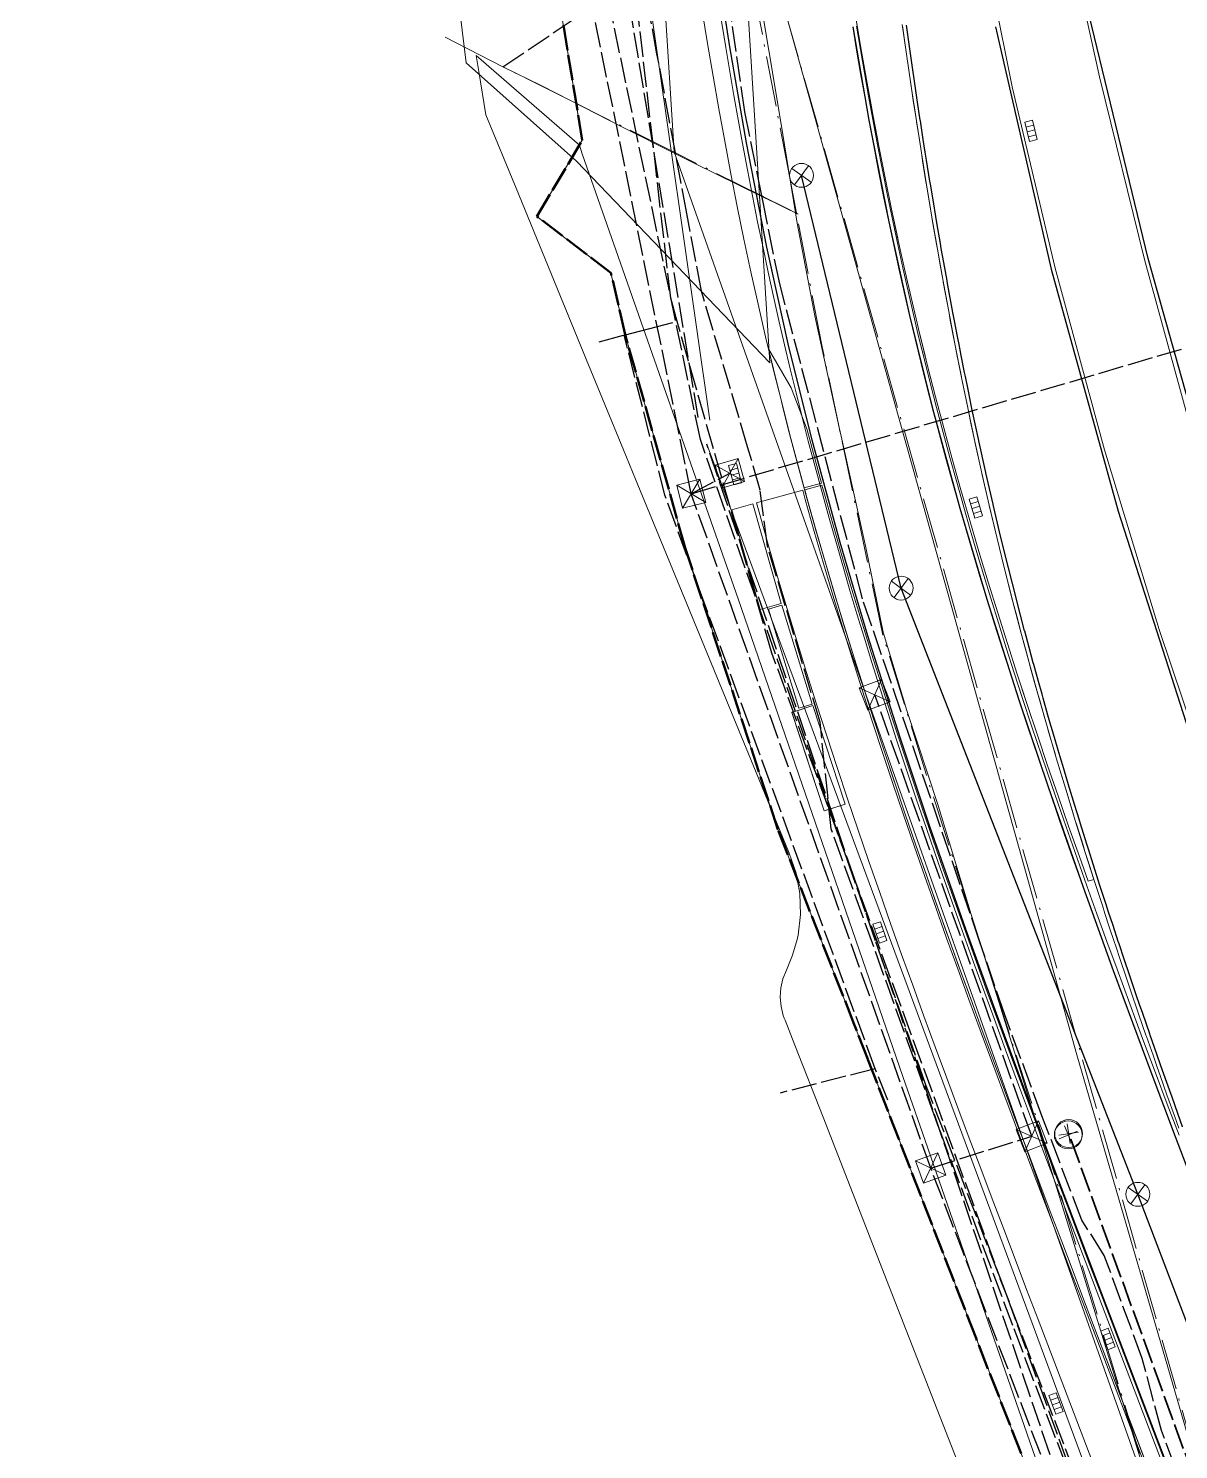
# Model space of a CAD drawing. Header units: metres. Extents: x 105014 to 106600, y 111320 to 118425.
# Drawn here: x 105870.3 to 105928, y 117093.5 to 117164.8 of the extents above; entities that cross this region are included whole.
import ezdxf

# ---------------------------------------------------------------- set-up
doc = ezdxf.new("R2010")
doc.units = ezdxf.units.M
doc.linetypes.add('DASHDOT', pattern=[3.556, 2.54, -0.508, 0, -0.508])
doc.linetypes.add('DASHED', pattern=[1.524, 1.27, -0.254])
for name, color, linetype, lineweight in [('00-BASE-LIMITE', 7, 'DASHED', 50), ('00-BASE-UE', 42, 'DASHED', 25), ('10-PAV-CALZADA-BRT', 12, 'CONTINUOUS', 30), ('10-PAV-CALZADA-MIXTA', 8, 'CONTINUOUS', 30), ('10-PAV-CICLORUTA', 76, 'CONTINUOUS', 18), ('10-PAV-SARDINEL', 252, 'CONTINUOUS', 13), ('20-EP-ZONA-DURA', 253, 'CONTINUOUS', 13), ('20-EP-ZONA-VERDE', 84, 'CONTINUOUS', 13), ('30-RED-ENEL-NODOS', 11, 'CONTINUOUS', 13), ('30-RED-ENEL-PROY', 1, 'DASHED', 25), ('30-RED-ETB-EXIST', 145, 'CONTINUOUS', 13), ('30-RED-ETB-PROY', 5, 'DASHED', 25), ('30-RED-MOVISTAR-PROY', 4, 'DASHED', 25), ('30-RED-VANTI-EXIST', 52, 'CONTINUOUS', 13), ('30-RED-VANTI-PROY', 2, 'DASHED', 25), ('30-RED-VANTI-RETIRO', 8, 'DASHDOT', 13), ('35-RH-ACUE-MENOR-EXIST', 151, 'CONTINUOUS', 13), ('35-RH-ACUE-MENOR-PROY', 5, 'DASHED', 25), ('35-RH-PLUV-COLECTOR', 96, 'CONTINUOUS', 30), ('35-RH-PLUV-NODOS', 94, 'CONTINUOUS', 13), ('36-RH-SAN-COLECTOR-PROY', 6, 'DASHED', 35), ('36-RH-SAN-POZOS', 216, 'CONTINUOUS', 13), ('60-PREDIAL-LOTE', 42, 'CONTINUOUS', 13)]:
    doc.layers.add(name, color=color, linetype=linetype, lineweight=lineweight)

# ---------------------------------------------------------------- blocks, each defined once
blk = doc.blocks.new('CAJA_ENEL')
for p, q in [((-0.6, -0.6), (0.6, 0.6)), ((-0.6, 0.6), (0.6, -0.6))]:
    blk.add_line(p, q)
blk.add_lwpolyline([(-0.6, -0.6), (0.6, -0.6), (0.6, 0.6), (-0.6, 0.6)], close=True)
blk = doc.blocks.new('POZO_SAN')
for p, q in [((-0.5, 0), (0.5, 0)), ((0, -0.5), (0, 0.5))]:
    blk.add_line(p, q)
blk.add_circle((0, 0), 0.7)
blk = doc.blocks.new('SUMIDERO')
for p, q in [((-0.25, -0.2), (-0.25, 0.2)), ((0, -0.2), (0, 0.2)), ((0.25, -0.2), (0.25, 0.2))]:
    blk.add_line(p, q)
blk.add_lwpolyline([(-0.5, -0.2), (0.5, -0.2), (0.5, 0.2), (-0.5, 0.2)], close=True)
blk = doc.blocks.new('POZO_PLUV')
for p, q in [((-0.42, -0.42), (0.42, 0.42)), ((-0.42, 0.42), (0.42, -0.42))]:
    blk.add_line(p, q)
blk.add_circle((0, 0), 0.6)

msp = doc.modelspace()

# ---------------------------------------------------------------- linework, layer by layer
at = {"layer": '00-BASE-LIMITE'}
msp.add_lwpolyline([(105951.3593, 117013.0991), (105945.8459, 117027.2909), (105944.0337, 117031.9003), (105938.6683, 117045.5365), (105936.5899, 117050.9077), (105928.7391, 117071.0993), (105925.1151, 117080.5661), (105917.8661, 117099.1381), (105912.4351, 117113.1271), (105911.7539, 117114.8677), (105907.9261, 117124.6501), (105903.2651, 117138.7881), (105900.2631, 117149.4801), (105899.5435, 117152.5815), (105895.8289, 117155.4161), (105898.1069, 117159.2363), (105896.6943, 117167.8133)], dxfattribs=at)
at = {"layer": '00-BASE-UE'}
msp.add_lwpolyline([(105925.1151, 117080.5661), (105917.8661, 117099.1381), (105912.4351, 117113.1271), (105911.7539, 117114.8677), (105907.9261, 117124.6501), (105903.2651, 117138.7881), (105900.2631, 117149.4801), (105899.5435, 117152.5815), (105895.8289, 117155.4161), (105898.1069, 117159.2363), (105896.6943, 117167.8133)], dxfattribs=at)
at = {"layer": '10-PAV-CALZADA-BRT'}
for points in [[(105928.2363, 117109.7384), (105928.017, 117110.3496), (105927.6888, 117111.2677), (105927.6553, 117111.3619), (105927.2963, 117112.3753), (105927.1464, 117112.8), (105926.9396, 117113.3894), (105926.6091, 117114.3352), (105926.5851, 117114.4043), (105926.2336, 117115.4202), (105926.0776, 117115.8732), (105925.9275, 117116.3121), (105925.6235, 117117.2045), (105925.5523, 117117.4143), (105925.3224, 117118.098), (105925.0339, 117118.9589), (105925.0228, 117118.9922), (105924.7266, 117119.8873), (105924.5227, 117120.5068), (105924.3964, 117120.8939), (105924.0693, 117121.9018), (105924.0189, 117122.058), (105923.7463, 117122.9108), (105923.5233, 117123.6128), (105923.4263, 117123.9208), (105923.1099, 117124.932), (105923.0355, 117125.1714), (105922.8253, 117125.8546), (105922.5567, 117126.7335), (105922.5433, 117126.778), (105922.2656, 117127.7027), (105922.0877, 117128.2994), (105921.9908, 117128.6283), (105921.7195, 117129.5548), (105921.6281, 117129.8692), (105921.4765, 117130.3976), (105921.236, 117131.2411), (105921.1788, 117131.443), (105920.9993, 117132.0857), (105920.7648, 117132.9308), (105920.74, 117133.0208), (105920.5347, 117133.7772), (105920.3122, 117134.6024), (105920.3065, 117134.6241), (105919.896, 117136.1881), (105919.8921, 117136.2035), (105919.492, 117137.7779), (105919.49, 117137.786), (105919.1005, 117139.3715), (105918.7238, 117140.9602), (105918.7219, 117140.9685), (105918.3598, 117142.5519), (105918.3562, 117142.5675), (105918.0081, 117144.1463), (105918.0032, 117144.1685), (105917.8248, 117145.004), (105917.6624, 117145.7712), (105917.6435, 117145.8622), (105917.4666, 117146.7213), (105917.3332, 117147.3752), (105917.2919, 117147.5809), (105917.1211, 117148.4411), (105917.0151, 117148.9808), (105916.953, 117149.302), (105916.7716, 117150.2503), (105916.7078, 117150.5873), (105916.4193, 117152.149), (105916.4109, 117152.1949), (105916.2491, 117153.0993), (105916.1245, 117153.8034), (105916.0816, 117154.0502), (105915.9018, 117155.0944), (105915.8475, 117155.4126), (105915.7258, 117156.1392), (105915.5794, 117157.0224), (105915.5529, 117157.1845), (105915.3842, 117158.2306), (105915.32, 117158.6328), (105915.2188, 117159.2772), (105915.074, 117160.2089), (105915.0687, 117160.2433), (105914.9327, 117161.1411), (105914.8255, 117161.8543), (105914.7932, 117162.0736), (105914.6566, 117163.0065), (105914.59, 117163.4653), (105914.5222, 117163.9398), (105914.3715, 117165.0041)], [(105918.8371, 117164.9242), (105921.6455, 117152.7593), (105925.0054, 117140.6321), (105928.8438, 117128.6478), (105933.1545, 117116.8251), (105933.2205, 117116.6339), (105933.7489, 117115.1243), (105934.2831, 117113.6157), (105934.8229, 117112.1083), (105935.3677, 117110.6015), (105935.9173, 117109.0955), (105936.4711, 117107.5901), (105937.0291, 117106.0851), (105937.5903, 117104.5807), (105938.1549, 117103.0761), (105938.7221, 117101.5717), (105939.2917, 117100.0673), (105939.8625, 117098.5637), (105940.4357, 117097.0581), (105941.0101, 117095.5519), (105941.5851, 117094.0451), (105962.8941, 117038.2111), (106000.7135, 116939.1161)], [(106016.6295, 116911.4357), (105967.5655, 117039.9941), (105937.9201, 117117.6711), (105933.6817, 117129.4054), (105929.8774, 117141.2874), (105926.5123, 117153.3013), (105923.5524, 117165.5173)]]:
    msp.add_lwpolyline(points, dxfattribs=at)
at = {"layer": '10-PAV-CALZADA-MIXTA'}
for points in [[(105999.2445, 116906.5003), (105993.4528, 116920.3129), (105987.9613, 116934.2475), (105924.3999, 117100.7919), (105922.0243, 117107.0329), (105920.8391, 117110.1723), (105918.8891, 117115.4221), (105917.3561, 117119.6535), (105915.5675, 117124.7609), (105914.0561, 117129.2703), (105912.4377, 117134.3697), (105911.0477, 117139.0525), (105909.6411, 117144.1941), (105908.4455, 117149.0195), (105907.3711, 117153.8733), (105906.3451, 117159.1041), (105905.5081, 117163.9167), (105904.6907, 117169.2037)], [(105911.6759, 117164.9269), (105912.4919, 117160.2355), (105913.4897, 117155.1475), (105914.5303, 117150.4465), (105915.6883, 117145.7731), (105917.0565, 117140.7719), (105918.4115, 117136.2069), (105919.9961, 117131.2143), (105921.4791, 117126.7897), (105923.2419, 117121.7561), (105924.7557, 117117.5773), (105926.6901, 117112.3695), (105927.8675, 117109.2511), (105930.2391, 117103.0205), (105993.8005, 116936.4761), (105999.2425, 116922.6672), (106004.9819, 116908.9793)]]:
    msp.add_lwpolyline(points, dxfattribs=at)
at = {"layer": '10-PAV-CICLORUTA'}
msp.add_lwpolyline([(105933.8139, 117066.4495), (105920.9823, 117100.0711), (105920.4071, 117101.5785), (105919.8315, 117103.0881), (105919.2557, 117104.6007), (105918.6783, 117106.1215), (105918.1031, 117107.6415), (105917.5291, 117109.1651), (105916.9565, 117110.6921), (105916.3861, 117112.2227), (105915.8181, 117113.7573), (105915.2531, 117115.2959), (105914.6913, 117116.8385), (105914.1335, 117118.3857), (105913.5799, 117119.9371), (105913.0309, 117121.4931), (105912.4873, 117123.0539), (105911.9493, 117124.6197), (105911.4173, 117126.1903), (105910.8919, 117127.7661), (105910.3737, 117129.3471), (105909.8629, 117130.9335), (105909.3603, 117132.5253), (105908.8661, 117134.1227), (105908.3809, 117135.7257), (105907.9053, 117137.3345), (105907.4399, 117138.9489), (105906.9849, 117140.5693), (105906.8561, 117141.0409), (105909.1713, 117141.6731), (105909.2979, 117141.2097), (105909.2979, 117141.2097), (105909.7483, 117139.6059), (105910.2093, 117138.0071), (105910.6803, 117136.4135), (105911.1611, 117134.8249), (105911.6509, 117133.2413), (105912.1495, 117131.6625), (105912.6563, 117130.0887), (105913.1707, 117128.5193), (105913.6923, 117126.9547), (105914.2207, 117125.3945), (105914.7553, 117123.8387), (105915.2959, 117122.2871), (105915.8417, 117120.7395), (105916.3925, 117119.1959), (105916.9479, 117117.6561), (105917.5071, 117116.1201), (105918.0699, 117114.5875), (105918.6359, 117113.0583), (105919.2047, 117111.5323), (105919.7757, 117110.0093), (105920.3483, 117108.4893), (105920.9225, 117106.9721), (105921.4987, 117105.4545), (105922.0739, 117103.9431), (105922.6493, 117102.4341), (105923.2245, 117100.9269), (105936.0561, 117067.3053)], dxfattribs=at)
at = {"layer": '10-PAV-SARDINEL'}
for points in [[(105987.7745, 116934.1761), (105924.213, 117100.7207), (105923.0238, 117103.8407), (105921.8374, 117106.962), (105921.2432, 117108.5315), (105920.6519, 117110.102), (105919.9975, 117111.8508), (105919.3474, 117113.6012), (105918.7014, 117115.3532), (105918.186, 117116.7626), (105917.6748, 117118.1737), (105917.1678, 117119.5863), (105916.5642, 117121.287), (105915.9677, 117122.9902), (105915.3784, 117124.696), (105914.8671, 117126.1977), (105914.363, 117127.7017), (105913.8661, 117129.2081), (105913.4526, 117130.4811), (105913.0449, 117131.7559), (105912.6429, 117133.0325), (105912.2466, 117134.311), (105911.8902, 117135.48), (105911.5395, 117136.6508), (105911.1946, 117137.8233), (105910.8555, 117138.9975), (105910.4923, 117140.281), (105910.1366, 117141.5665), (105909.7884, 117142.854), (105909.4476, 117144.1436), (105909.1371, 117145.3483), (105908.8341, 117146.555), (105908.5387, 117147.7635), (105908.2508, 117148.9738), (105907.9705, 117150.186), (105907.6979, 117151.3998), (105907.4328, 117152.6154), (105907.1753, 117153.8325), (105906.9072, 117155.1391), (105906.6466, 117156.4472), (105906.3937, 117157.7569), (105906.1484, 117159.0679), (105905.9301, 117160.2705), (105905.7177, 117161.4741), (105905.5113, 117162.6787), (105905.3108, 117163.8844), (105905.0974, 117165.2057)], [(105905.2949, 117165.2371), (105905.5081, 117163.9167), (105905.7085, 117162.712), (105905.9148, 117161.5083), (105906.127, 117160.3057), (105906.3451, 117159.1041), (105906.5902, 117157.7942), (105906.8429, 117156.4857), (105907.1032, 117155.1787), (105907.3711, 117153.8733), (105907.6283, 117152.6574), (105907.8931, 117151.443), (105908.1655, 117150.2304), (105908.4455, 117149.0195), (105908.7331, 117147.8104), (105909.0282, 117146.6031), (105909.3309, 117145.3976), (105909.6411, 117144.1941), (105909.9815, 117142.9057), (105910.3294, 117141.6192), (105910.6848, 117140.3348), (105911.0477, 117139.0525), (105911.3866, 117137.8792), (105911.7312, 117136.7077), (105912.0816, 117135.5378), (105912.4377, 117134.3697), (105912.8337, 117133.0921), (105913.2355, 117131.8164), (105913.6429, 117130.5424), (105914.0561, 117129.2703), (105914.5527, 117127.7648), (105915.0565, 117126.2616), (105915.5675, 117124.7609), (105916.1566, 117123.0559), (105916.7528, 117121.3535), (105917.3561, 117119.6535), (105917.8629, 117118.2415), (105918.3739, 117116.831), (105918.8891, 117115.4221), (105919.5349, 117113.6706), (105920.1849, 117111.9207), (105920.8391, 117110.1723), (105921.4303, 117108.6021), (105922.0243, 117107.0329), (105923.2107, 117103.9119), (105924.3999, 117100.7919), (105987.9613, 116934.2475)], [(105929.0519, 117106.1353), (105927.8675, 117109.2511), (105927.2774, 117110.8098), (105926.6901, 117112.3695), (105926.0412, 117114.1039), (105925.3964, 117115.8398), (105924.7557, 117117.5773), (105924.2469, 117118.9687), (105923.7423, 117120.3617), (105923.2419, 117121.7561), (105922.6473, 117123.4315), (105922.0597, 117125.1094), (105921.4791, 117126.7897), (105920.9777, 117128.2622), (105920.4834, 117129.7371), (105919.9961, 117131.2143), (105919.5916, 117132.4598), (105919.1926, 117133.7071), (105918.7993, 117134.9561), (105918.4115, 117136.2069), (105918.0643, 117137.3456), (105917.7228, 117138.4861), (105917.3868, 117139.6282), (105917.0565, 117140.7719), (105916.7035, 117142.0192), (105916.3579, 117143.2685), (105916.0194, 117144.5198), (105915.6883, 117145.7731), (105915.3878, 117146.9387), (105915.0947, 117148.1062), (105914.8088, 117149.2755), (105914.5303, 117150.4465), (105914.2591, 117151.6193), (105913.9953, 117152.7937), (105913.7388, 117153.9698), (105913.4897, 117155.1475), (105913.2292, 117156.4173), (105912.976, 117157.6886), (105912.7302, 117158.9613), (105912.4919, 117160.2355), (105912.2792, 117161.4068), (105912.0724, 117162.5792), (105911.8712, 117163.7526), (105911.6759, 117164.9269)], [(105911.8733, 117164.9593), (105912.0685, 117163.7859), (105912.2694, 117162.6135), (105912.4761, 117161.4421), (105912.6885, 117160.2723), (105912.9267, 117158.9987), (105913.1723, 117157.7271), (105913.4252, 117156.457), (105913.6855, 117155.1883), (105913.9344, 117154.0118), (105914.1906, 117152.837), (105914.4541, 117151.6637), (105914.7251, 117150.4922), (105915.0033, 117149.3223), (105915.2889, 117148.1539), (105915.5817, 117146.988), (105915.8819, 117145.8236), (105916.2127, 117144.5715), (105916.5508, 117143.3213), (105916.8962, 117142.0731), (105917.2488, 117140.8269), (105917.5789, 117139.6842), (105917.9145, 117138.543), (105918.2556, 117137.4039), (105918.6027, 117136.2657), (105918.9902, 117135.0158), (105919.3833, 117133.7676), (105919.782, 117132.5212), (105920.1862, 117131.2766), (105920.6732, 117129.8), (105921.1673, 117128.3263), (105921.6683, 117126.8546), (105922.2486, 117125.1751), (105922.836, 117123.498), (105923.4303, 117121.8234), (105923.9305, 117120.4295), (105924.4349, 117119.0371), (105924.9434, 117117.6463), (105925.5839, 117115.9093), (105926.2286, 117114.1738), (105926.8774, 117112.4398), (105927.4645, 117110.8805), (105928.0545, 117109.3221)], [(105928.0481, 117109.6708), (105927.8288, 117110.2822), (105927.5005, 117111.2006), (105927.4669, 117111.295), (105927.1078, 117112.3086), (105926.9578, 117112.7336), (105926.7509, 117113.3233), (105926.4203, 117114.2694), (105926.3962, 117114.3388), (105926.0446, 117115.355), (105925.8885, 117115.8083), (105925.7383, 117116.2475), (105925.4342, 117117.1401), (105925.3628, 117117.3503), (105925.1328, 117118.0344), (105924.8443, 117118.8956), (105924.833, 117118.9292), (105924.5367, 117119.8247), (105924.3327, 117120.4446), (105924.2063, 117120.8321), (105923.8791, 117121.8403), (105923.8285, 117121.9969), (105923.5558, 117122.8501), (105923.3326, 117123.5525), (105923.2355, 117123.8609), (105922.919, 117124.8725), (105922.8444, 117125.1123), (105922.6341, 117125.796), (105922.3653, 117126.6754), (105922.3518, 117126.7204), (105922.074, 117127.6454), (105921.896, 117128.2426), (105921.799, 117128.572), (105921.5276, 117129.4988), (105921.436, 117129.8137), (105921.2843, 117130.3426), (105921.0437, 117131.1865), (105920.9863, 117131.3889), (105920.8067, 117132.0321), (105920.5721, 117132.8775), (105920.5471, 117132.9681), (105920.3417, 117133.725), (105920.119, 117134.551), (105920.1132, 117134.5731), (105919.9063, 117135.3549), (105919.7023, 117136.1384), (105919.6983, 117136.1543), (105919.298, 117137.7293), (105919.2958, 117137.7382), (105918.9061, 117139.3246), (105918.529, 117140.9149), (105918.5269, 117140.9239), (105918.1649, 117142.5071), (105918.1611, 117142.5235), (105917.8128, 117144.1032), (105917.8078, 117144.1261), (105917.6292, 117144.9624), (105917.4667, 117145.7302), (105917.4477, 117145.8217), (105917.2707, 117146.6812), (105917.1372, 117147.3355), (105917.0958, 117147.5417), (105916.9249, 117148.4024), (105916.8188, 117148.9426), (105916.7566, 117149.2642), (105916.5752, 117150.2129), (105916.5112, 117150.5506), (105916.2226, 117152.1129), (105916.2141, 117152.1593), (105916.0522, 117153.0643), (105915.9275, 117153.7688), (105915.8846, 117154.0161), (105915.7047, 117155.0607), (105915.6503, 117155.3793), (105915.5285, 117156.1064), (105915.3821, 117156.9899), (105915.3555, 117157.1525), (105915.1868, 117158.199), (105915.1225, 117158.6016), (105915.0212, 117159.2464), (105914.8764, 117160.1783), (105914.871, 117160.2131), (105914.735, 117161.1113), (105914.6277, 117161.8249), (105914.5953, 117162.0446), (105914.4587, 117162.9777), (105914.3921, 117163.4368), (105914.3242, 117163.9117), (105914.1735, 117164.9762)], [(105914.3715, 117165.0041), (105914.5222, 117163.9398), (105914.59, 117163.4653), (105914.6566, 117163.0065), (105914.7932, 117162.0736), (105914.8255, 117161.8543), (105914.9327, 117161.1411), (105915.0687, 117160.2433), (105915.074, 117160.2089), (105915.2188, 117159.2772), (105915.32, 117158.6328), (105915.3842, 117158.2306), (105915.5529, 117157.1845), (105915.5794, 117157.0224), (105915.7258, 117156.1392), (105915.8475, 117155.4126), (105915.9018, 117155.0944), (105916.0816, 117154.0502), (105916.1245, 117153.8034), (105916.2491, 117153.0993), (105916.4109, 117152.1949), (105916.4193, 117152.149), (105916.7078, 117150.5873), (105916.7716, 117150.2503), (105916.953, 117149.302), (105917.0151, 117148.9808), (105917.1211, 117148.4411), (105917.2919, 117147.5809), (105917.3332, 117147.3752), (105917.4666, 117146.7213), (105917.6435, 117145.8622), (105917.6624, 117145.7712), (105917.8248, 117145.004), (105918.0032, 117144.1685), (105918.0081, 117144.1463), (105918.3562, 117142.5675), (105918.3598, 117142.5519), (105918.7219, 117140.9685), (105918.7238, 117140.9602), (105919.1005, 117139.3715), (105919.49, 117137.786), (105919.492, 117137.7779), (105919.8921, 117136.2035), (105919.896, 117136.1881), (105920.0997, 117135.4057), (105920.3065, 117134.6241), (105920.3122, 117134.6024), (105920.5347, 117133.7772), (105920.74, 117133.0208), (105920.7648, 117132.9308), (105920.9993, 117132.0857), (105921.1788, 117131.443), (105921.236, 117131.2411), (105921.4765, 117130.3976), (105921.6281, 117129.8692), (105921.7195, 117129.5548), (105921.9908, 117128.6283), (105922.0877, 117128.2994), (105922.2656, 117127.7027), (105922.5433, 117126.778), (105922.5567, 117126.7335), (105922.8253, 117125.8546), (105923.0355, 117125.1714), (105923.1099, 117124.932), (105923.4263, 117123.9208), (105923.5233, 117123.6128), (105923.7463, 117122.9108), (105924.0189, 117122.058), (105924.0693, 117121.9018), (105924.3964, 117120.8939), (105924.5227, 117120.5068), (105924.7266, 117119.8873), (105925.0228, 117118.9922), (105925.0339, 117118.9589), (105925.3224, 117118.098), (105925.5523, 117117.4143), (105925.6235, 117117.2045), (105925.9275, 117116.3121), (105926.0776, 117115.8732), (105926.2336, 117115.4202), (105926.5851, 117114.4043), (105926.6091, 117114.3352), (105926.9396, 117113.3894), (105927.1464, 117112.8), (105927.2963, 117112.3753), (105927.6553, 117111.3619), (105927.6888, 117111.2677), (105928.017, 117110.3496), (105928.2363, 117109.7384)]]:
    msp.add_lwpolyline(points, dxfattribs=at)
at = {"layer": '20-EP-ZONA-DURA'}
for points in [[(105951.3593, 117013.0991), (105945.8459, 117027.2909), (105944.0337, 117031.9003), (105938.6683, 117045.5365), (105936.5899, 117050.9077), (105928.7391, 117071.0993), (105925.1151, 117080.5661), (105917.8661, 117099.1381), (105912.4351, 117113.1271), (105911.7539, 117114.8677), (105907.9261, 117124.6501), (105903.2651, 117138.7881), (105900.2631, 117149.4801), (105899.5435, 117152.5815), (105895.8289, 117155.4161), (105898.1069, 117159.2363), (105896.6943, 117167.8133)], [(105904.1295, 117165.7259), (105904.3947, 117164.0903), (105904.6703, 117162.4541), (105904.9567, 117160.8179), (105905.2545, 117159.1815), (105905.5641, 117157.5453), (105905.8857, 117155.9093), (105906.2203, 117154.2739), (105906.5681, 117152.6391), (105906.9295, 117151.0051), (105907.3051, 117149.3725), (105907.6945, 117147.7433), (105908.0973, 117146.1189), (105908.1909, 117145.7541), (105908.5125, 117144.4999), (105908.9401, 117142.8863), (105909.3791, 117141.2779), (105909.8293, 117139.6745), (105910.2901, 117138.0765), (105910.7611, 117136.4835), (105911.2417, 117134.8955), (105911.7313, 117133.3125), (105912.2297, 117131.7343), (105912.7363, 117130.1609), (105912.7513, 117130.1195), (105913.2505, 117128.5921), (105913.2657, 117128.5509), (105913.7732, 117127.0283), (105913.7871, 117126.9867), (105914.3012, 117125.4684), (105914.3153, 117125.4269), (105914.8357, 117123.913), (105914.8499, 117123.8715), (105915.3758, 117122.3618), (105915.3903, 117122.3201), (105915.9214, 117120.8145), (105915.9361, 117120.7729), (105916.4719, 117119.2712), (105916.4867, 117119.2297), (105917.0269, 117117.7318), (105917.0419, 117117.6903), (105917.3535, 117116.8343), (105917.3828, 117116.7541), (105917.6011, 117116.1545), (105918.1639, 117114.6221), (105918.7297, 117113.0931), (105919.2983, 117111.5673), (105919.8691, 117110.0445), (105920.4419, 117108.5247), (105921.0159, 117107.0075), (105921.5921, 117105.4901), (105922.1675, 117103.9789), (105922.7427, 117102.4699), (105923.3179, 117100.9625), (105927.9914, 117088.7169)], [(105911.8589, 117165.2799), (105912.1265, 117163.6907), (105912.4043, 117162.1033), (105912.621, 117160.9125), (105912.6929, 117160.5177), (105912.9047, 117159.3983), (105912.9925, 117158.9343), (105913.3033, 117157.3533), (105913.6263, 117155.7745), (105913.9365, 117154.3159), (105913.9615, 117154.1985), (105913.9937, 117154.0529), (105914.3097, 117152.6253), (105914.6707, 117151.0551), (105915.0453, 117149.4881), (105915.2418, 117148.6955), (105915.4331, 117147.9241), (105915.4855, 117147.7199), (105915.8335, 117146.3633), (105916.2461, 117144.8057), (105916.6705, 117143.2513), (105917.1061, 117141.6997), (105917.5527, 117140.1513), (105918.0095, 117138.6059), (105918.4763, 117137.0633), (105918.9527, 117135.5235), (105919.4379, 117133.9867), (105919.9319, 117132.4523), (105920.1295, 117131.8495), (105920.4341, 117130.9207), (105920.9439, 117129.3915), (105921.4609, 117127.8647), (105921.9849, 117126.3401), (105922.5151, 117124.8177), (105923.0515, 117123.2975), (105923.0515, 117123.2975), (105923.4935, 117122.0589), (105923.7793, 117122.1501), (105923.8285, 117121.9969), (105923.8791, 117121.8403), (105924.2063, 117120.8321), (105924.3327, 117120.4446), (105924.5367, 117119.8247), (105924.833, 117118.9292), (105924.8443, 117118.8956), (105925.1328, 117118.0344), (105925.3628, 117117.3503), (105925.4342, 117117.1401), (105925.7383, 117116.2475), (105925.8885, 117115.8083), (105926.0446, 117115.355), (105926.3962, 117114.3388), (105926.4203, 117114.2694), (105926.7509, 117113.3233), (105926.9578, 117112.7336), (105927.1078, 117112.3086), (105927.4669, 117111.295), (105927.5005, 117111.2006), (105927.8288, 117110.2822), (105928.0481, 117109.6708)], [(105928.0545, 117109.3221), (105927.4645, 117110.8805), (105926.8774, 117112.4398), (105926.2286, 117114.1738), (105925.5839, 117115.9093), (105924.9434, 117117.6463), (105924.4349, 117119.0371), (105923.9305, 117120.4295), (105923.4303, 117121.8234), (105922.836, 117123.498), (105922.2486, 117125.1751), (105921.6683, 117126.8546), (105921.1673, 117128.3263), (105920.6732, 117129.8), (105920.1862, 117131.2766), (105919.782, 117132.5212), (105919.3833, 117133.7676), (105918.9902, 117135.0158), (105918.6027, 117136.2657), (105918.2556, 117137.4039), (105917.9145, 117138.543), (105917.5789, 117139.6842), (105917.2488, 117140.8269), (105916.8962, 117142.0731), (105916.5508, 117143.3213), (105916.2127, 117144.5715), (105915.8819, 117145.8236), (105915.5817, 117146.988), (105915.2889, 117148.1539), (105915.0033, 117149.3223), (105914.7251, 117150.4922), (105914.4541, 117151.6637), (105914.1906, 117152.837), (105913.9344, 117154.0118), (105913.6855, 117155.1883), (105913.4252, 117156.457), (105913.1723, 117157.7271), (105912.9267, 117158.9987), (105912.6885, 117160.2723), (105912.4761, 117161.4421), (105912.2694, 117162.6135), (105912.0685, 117163.7859), (105911.8733, 117164.9593)], [(105936.0561, 117067.3053), (105923.2245, 117100.9269), (105922.6493, 117102.4341), (105922.0739, 117103.9431), (105921.4987, 117105.4545), (105920.9225, 117106.9721), (105920.3483, 117108.4893), (105919.7757, 117110.0093), (105919.2047, 117111.5323), (105918.6359, 117113.0583), (105918.0699, 117114.5875), (105917.5071, 117116.1201), (105916.9479, 117117.6561), (105916.3925, 117119.1959), (105915.8417, 117120.7395), (105915.2959, 117122.2871), (105914.7553, 117123.8387), (105914.2207, 117125.3945), (105913.6923, 117126.9547), (105913.1707, 117128.5193), (105912.6563, 117130.0887), (105912.1495, 117131.6625), (105911.6509, 117133.2413), (105911.1611, 117134.8249), (105910.6803, 117136.4135), (105910.2093, 117138.0071), (105909.7483, 117139.6059), (105909.2979, 117141.2097), (105909.1713, 117141.6731), (105906.8561, 117141.0409), (105906.8561, 117141.0409), (105906.9849, 117140.5693), (105907.4399, 117138.9489), (105907.9053, 117137.3345), (105908.3809, 117135.7257), (105908.8661, 117134.1227), (105909.3603, 117132.5253), (105909.8629, 117130.9335), (105910.3737, 117129.3471), (105910.8919, 117127.7661), (105911.4173, 117126.1903), (105911.9493, 117124.6197), (105912.4873, 117123.0539), (105913.0309, 117121.4931), (105913.5799, 117119.9371), (105914.1335, 117118.3857), (105914.6913, 117116.8385), (105915.2531, 117115.2959), (105915.8181, 117113.7573), (105916.3861, 117112.2227), (105916.9565, 117110.6921), (105917.5291, 117109.1651), (105918.1031, 117107.6415), (105918.6783, 117106.1215), (105919.2557, 117104.6007), (105919.8315, 117103.0881), (105920.4071, 117101.5785), (105920.9823, 117100.0711), (105933.8139, 117066.4495)]]:
    msp.add_lwpolyline(points, dxfattribs=at)
for points in [[(105907.0383, 117135.6865), (105908.0945, 117135.9891), (105906.6625, 117140.9881), (105905.6057, 117140.6853), (105907.0383, 117135.6865)], [(105908.9815, 117130.7397), (105909.6493, 117130.9457), (105908.1159, 117135.9145), (105907.4483, 117135.7085), (105908.9815, 117130.7397)], [(105911.2949, 117125.9285), (105909.6735, 117130.8691), (105908.8892, 117130.6116), (105908.6251, 117130.5319), (105910.2507, 117125.5863), (105910.631, 117125.7105), (105911.2914, 117125.9263), (105911.2949, 117125.9285)]]:
    msp.add_lwpolyline(points, close=True, dxfattribs=at)
at = {"layer": '20-EP-ZONA-VERDE'}
for points in [[(105922.0329, 117171.6205), (105924.0586, 117162.4084), (105926.3187, 117153.2509), (105928.8027, 117144.2236), (105931.5345, 117135.268), (105934.5121, 117126.391), (105937.7333, 117117.5997), (105951.7001, 117081.0033)], [(105947.4025, 117079.3631), (105941.7719, 117094.1165), (105941.1969, 117095.6231), (105940.6227, 117097.1293), (105940.0495, 117098.6347), (105939.4787, 117100.1381), (105938.9091, 117101.6425), (105938.3421, 117103.1465), (105937.7777, 117104.6507), (105937.2165, 117106.1549), (105936.6589, 117107.6595), (105936.1051, 117109.1643), (105935.5557, 117110.6697), (105935.0109, 117112.1759), (105934.4715, 117113.6829), (105933.9375, 117115.1907), (105933.4095, 117116.6997), (105933.3423, 117116.8937), (105930.0669, 117125.7402), (105927.0562, 117134.68), (105924.3129, 117143.7055), (105921.8393, 117152.8089), (105919.6809, 117161.9135), (105917.8455, 117171.0885)], [(105914.1629, 117165.0489), (105914.3919, 117163.4369), (105914.6277, 117161.8249), (105914.8711, 117160.2131), (105915.1223, 117158.6013), (105915.3817, 117156.9901), (105915.6499, 117155.3791), (105915.9273, 117153.7687), (105916.2143, 117152.1591), (105916.5111, 117150.5503), (105916.8185, 117148.9425), (105917.1369, 117147.3357), (105917.4665, 117145.7301), (105917.8077, 117144.1261), (105918.1611, 117142.5237), (105918.5271, 117140.9231), (105918.9061, 117139.3247), (105919.2981, 117137.7293), (105919.7025, 117136.1381), (105920.1189, 117134.5509), (105920.5469, 117132.9677), (105920.9861, 117131.3887), (105921.4357, 117129.8137), (105921.8957, 117128.2427), (105922.3653, 117126.6755), (105922.8443, 117125.1121), (105923.3321, 117123.5525), (105923.7793, 117122.1501), (105923.4935, 117122.0589), (105923.0515, 117123.2975), (105922.5151, 117124.8177), (105921.9849, 117126.3401), (105921.4609, 117127.8647), (105920.9439, 117129.3915), (105920.4341, 117130.9207), (105919.9319, 117132.4523), (105919.4379, 117133.9867), (105918.9527, 117135.5235), (105918.4763, 117137.0633), (105918.0095, 117138.6059), (105917.5527, 117140.1513), (105917.1061, 117141.6997), (105916.6705, 117143.2513), (105916.2461, 117144.8057), (105915.8335, 117146.3633), (105915.4331, 117147.9241), (105915.0453, 117149.4881), (105914.6707, 117151.0551), (105914.3097, 117152.6253), (105913.9615, 117154.1985), (105913.6263, 117155.7745), (105913.3033, 117157.3533), (105912.9925, 117158.9343), (105912.6929, 117160.5177), (105912.4043, 117162.1033), (105912.1265, 117163.6907), (105911.8589, 117165.2799)], [(105936.1495, 117067.3409), (105923.3179, 117100.9625), (105922.7427, 117102.4699), (105922.1675, 117103.9789), (105921.5921, 117105.4901), (105921.0159, 117107.0075), (105920.4419, 117108.5247), (105919.8691, 117110.0445), (105919.2983, 117111.5673), (105918.7297, 117113.0931), (105918.1639, 117114.6221), (105917.6011, 117116.1545), (105917.0419, 117117.6903), (105916.4867, 117119.2297), (105915.9361, 117120.7729), (105915.3903, 117122.3201), (105914.8499, 117123.8715), (105914.3153, 117125.4269), (105913.7871, 117126.9867), (105913.2657, 117128.5509), (105912.7513, 117130.1195), (105912.2449, 117131.6929), (105911.7465, 117133.2711), (105911.2567, 117134.8541), (105910.7761, 117136.4421), (105910.3053, 117138.0351), (105909.8445, 117139.6333), (105909.3943, 117141.2365), (105909.2679, 117141.6993), (105910.1361, 117141.9363), (105910.2615, 117141.4767), (105910.2615, 117141.4767), (105910.7101, 117139.8795), (105911.1691, 117138.2875), (105911.6385, 117136.7001), (105912.1173, 117135.1175), (105912.6055, 117133.5397), (105913.1023, 117131.9663), (105913.6073, 117130.3977), (105914.1201, 117128.8333), (105914.6401, 117127.2733), (105915.1671, 117125.7175), (105915.7005, 117124.1657), (105916.2397, 117122.6179), (105916.7843, 117121.0739), (105917.3339, 117119.5337), (105917.8881, 117117.9969), (105918.4463, 117116.4635), (105919.0083, 117114.9335), (105919.5735, 117113.4065), (105920.1415, 117111.8825), (105920.7117, 117110.3611), (105921.2839, 117108.8427), (105921.8575, 117107.3265), (105922.4333, 117105.8103), (105923.0083, 117104.2995), (105923.5837, 117102.7907), (105924.1587, 117101.2835), (105936.9903, 117067.6617)]]:
    msp.add_lwpolyline(points, dxfattribs=at)
for points in [[(105909.3951, 117144.6989), (105909.8243, 117143.0787), (105910.1097, 117142.0329), (105909.2415, 117141.7959), (105908.9551, 117142.8449), (105908.5277, 117144.4587), (105908.1123, 117146.0777), (105907.7097, 117147.7019), (105907.4565, 117148.7611), (105908.5817, 117146.8044), (105909.3951, 117144.6989)], [(105908.0945, 117135.9891), (105907.0383, 117135.6865), (105905.6057, 117140.6853), (105906.6625, 117140.9881), (105908.0945, 117135.9891)], [(105909.6493, 117130.9457), (105908.9815, 117130.7397), (105907.4483, 117135.7085), (105908.1159, 117135.9145), (105909.6493, 117130.9457)], [(105911.2949, 117125.9285), (105910.2509, 117125.5857), (105908.6287, 117130.5261), (105909.6735, 117130.8691), (105911.2949, 117125.9285)]]:
    msp.add_lwpolyline(points, close=True, dxfattribs=at)
at = {"layer": '30-RED-ENEL-PROY'}
for points in [[(105903.5729, 117141.4965), (105898.1911, 117168.0013)], [(105903.5729, 117141.4965), (105941.1213, 117152.5785)], [(105903.5729, 117141.4965), (105905.5079, 117142.5239)], [(105915.5925, 117107.6701), (105903.5729, 117141.4965)], [(105920.6591, 117109.2627), (105912.7795, 117131.4117)], [(105915.5925, 117107.6701), (105920.6591, 117109.2627)], [(105925.4847, 117081.9207), (105915.5925, 117107.6701)]]:
    msp.add_lwpolyline(points, dxfattribs=at)
at = {"layer": '30-RED-ETB-EXIST'}
for points in [[(105904.509, 117145.195), (105901.203, 117168.19), (105900.19, 117168.893)], [(105924.295, 117085.591), (105925.611, 117086.551), (105904.368, 117143.933)]]:
    msp.add_lwpolyline(points, dxfattribs=at)
at = {"layer": '30-RED-ETB-PROY'}
for points in [[(105903.921, 117145.329), (105900.108, 117168.268), (105900.19, 117168.893)], [(105924.295, 117085.591), (105924.037, 117086.064), (105904.355, 117143.98)]]:
    msp.add_lwpolyline(points, dxfattribs=at)
at = {"layer": '30-RED-MOVISTAR-PROY'}
for points in [[(105904.0338, 117144.2207), (105899.0047, 117168.2886)], [(105915.3367, 117111.8734), (105904.0338, 117144.2207)], [(105925.5477, 117085.281), (105915.3367, 117111.8734)]]:
    msp.add_lwpolyline(points, dxfattribs=at)
at = {"layer": '30-RED-VANTI-EXIST'}
for points in [[(105908.5172, 117157.3556), (105908.0803, 117160.0473), (105906.8415, 117167.4467), (105905.5753, 117174.7931)], [(105929.4531, 117088.381), (105928.8553, 117093.0211), (105922.9251, 117113.3409), (105908.4091, 117165.2903)], [(105894.1193, 117162.9179), (105891.2315, 117164.3983)], [(105897.5091, 117161.2282), (105896.0377, 117161.9775), (105894.1193, 117162.9179)], [(105902.791, 117158.5544), (105900.0893, 117159.9143), (105897.5091, 117161.2282)], [(105907.1228, 117156.4127), (105903.7217, 117158.0859), (105902.791, 117158.5544)], [(105908.8023, 117155.5989), (105908.5172, 117157.3556)], [(105907.1868, 117156.3812), (105907.1228, 117156.4127)], [(105907.7863, 117156.0863), (105907.1868, 117156.3812)], [(105908.3861, 117155.7922), (105907.7863, 117156.0863)], [(105908.8042, 117155.5871), (105908.3861, 117155.7922)], [(105908.8042, 117155.5871), (105908.8023, 117155.5989)], [(105910.9949, 117144.8233), (105909.7711, 117150.4207), (105908.8873, 117155.0751), (105908.8042, 117155.5871)], [(105908.8608, 117155.5593), (105908.8042, 117155.5871)], [(105908.9453, 117155.5179), (105908.8608, 117155.5593)], [(105917.6197, 117120.3937), (105915.9619, 117125.8595), (105914.3901, 117130.6169), (105913.2097, 117134.5591), (105912.3421, 117138.7957), (105911.0907, 117144.3851), (105910.9949, 117144.8233)], [(105918.0623, 117118.9972), (105917.6779, 117120.2019), (105917.6197, 117120.3937)], [(105927.134, 117089.8494), (105926.9465, 117090.4289), (105924.5105, 117098.2299), (105921.9921, 117106.4441), (105919.0311, 117115.9603), (105918.0623, 117118.9972)]]:
    msp.add_lwpolyline(points, dxfattribs=at)
at = {"layer": '30-RED-VANTI-PROY'}
for points in [[(105907.1175, 117156.4387), (105906.2593, 117160.6663), (105903.8595, 117177.3063), (105902.0827, 117193.3551), (105900.1225, 117214.2681), (105898.2179, 117233.6949), (105897.0253, 117246.4337), (105896.2049, 117254.0261), (105894.3421, 117273.9695), (105893.4367, 117283.1109), (105893.3395, 117288.6877), (105893.1927, 117290.5817), (105892.4647, 117293.0731), (105891.3453, 117304.9179)], [(105894.1193, 117162.9179), (105897.8653, 117165.4309), (105899.5433, 117166.3421), (105900.3488, 117166.7819)], [(105902.7826, 117158.5996), (105901.8539, 117163.5757), (105901.3237, 117166.4477), (105901.0822, 117166.6777)], [(105902.791, 117158.5544), (105902.7826, 117158.5996)], [(105950.3255, 117020.4767), (105946.9061, 117029.0385), (105938.1901, 117051.8435), (105932.7327, 117065.9057), (105926.8103, 117081.4753), (105925.9689, 117083.9233), (105924.9653, 117084.8233), (105924.4825, 117086.1765), (105924.5659, 117087.0099), (105919.7117, 117099.7741), (105915.8259, 117110.1621), (105910.6033, 117124.6855), (105910.0371, 117130.0421), (105907.3981, 117138.8733), (105907.0347, 117141.6823), (105906.4049, 117143.8447), (105904.0843, 117151.6601), (105903.3491, 117155.5637), (105902.791, 117158.5544)], [(105907.1228, 117156.4127), (105907.1175, 117156.4387)], [(105907.1465, 117156.2956), (105907.1228, 117156.4127)], [(105907.199, 117156.0371), (105907.1465, 117156.2956)], [(105918.0623, 117118.9972), (105912.1659, 117136.2319), (105908.0123, 117152.0307), (105907.199, 117156.0371)], [(105918.16, 117118.7115), (105918.0623, 117118.9972)], [(105929.4531, 117088.381), (105927.1755, 117094.5041), (105926.2073, 117098.1165), (105924.3009, 117103.2885), (105923.1743, 117105.0609), (105921.1735, 117110.2853), (105919.3093, 117115.3521), (105918.16, 117118.7115)]]:
    msp.add_lwpolyline(points, dxfattribs=at)
at = {"layer": '30-RED-VANTI-RETIRO'}
for points in [[(105908.5172, 117157.3556), (105906.9023, 117165.7975), (105905.5753, 117174.7931)], [(105929.4797, 117088.3094), (105928.9009, 117093.0745), (105908.4091, 117165.2903)], [(105897.5091, 117161.2282), (105894.1193, 117162.9179)], [(105902.7826, 117158.5996), (105897.5091, 117161.2282)], [(105907.1175, 117156.4387), (105902.7826, 117158.5996)], [(105908.8586, 117155.5708), (105908.5172, 117157.3556)], [(105907.1956, 117156.3998), (105907.1175, 117156.4387)], [(105907.7661, 117156.1154), (105907.1956, 117156.3998)], [(105907.819, 117156.089), (105907.7661, 117156.1154)], [(105908.3915, 117155.8037), (105907.819, 117156.089)], [(105908.8023, 117155.5989), (105908.3915, 117155.8037)], [(105908.8586, 117155.5708), (105908.8023, 117155.5989)], [(105908.8608, 117155.5593), (105908.8586, 117155.5708)], [(105908.9247, 117155.5379), (105908.8586, 117155.5708)], [(105910.9949, 117144.8233), (105910.1249, 117148.9515), (105908.8608, 117155.5593)], [(105917.6197, 117120.3937), (105915.3615, 117127.4251), (105913.1735, 117134.4857), (105910.9949, 117144.8233)], [(105918.16, 117118.7115), (105917.6197, 117120.3937)], [(105927.134, 117089.8494), (105921.7835, 117107.4291), (105918.16, 117118.7115)]]:
    msp.add_lwpolyline(points, dxfattribs=at)
at = {"layer": '35-RH-ACUE-MENOR-EXIST'}
msp.add_lwpolyline([(105178.5744, 116817.4508), (105539.9476, 116761.043), (105920.9127, 116698.2673), (105927.6139, 116697.316), (106024.833, 116689.4124), (106033.902, 116694.7788), (106040.5526, 116701.5538), (106047.9791, 116715.1949), (106051.8201, 116725.8396), (106046.6693, 116749.4243), (106048.6153, 116749.9885), (106037.1633, 116787.9158), (106015.5063, 116861.68), (106011.1153, 116873.1384), (105951.3398, 117023.2056), (105939.5771, 117054.3457), (105902.7237, 117158.6512), (105897.7174, 117237.0197), (105887, 117327.4)], dxfattribs=at)
at = {"layer": '35-RH-ACUE-MENOR-PROY'}
for points in [[(105948.0298, 117025.4567), (105940.524, 117045.0769), (105938.3703, 117050.7068), (105936.1449, 117056.5239), (105927.7659, 117078.6155), (105925.6173, 117084.2802), (105907.6231, 117133.5017), (105902.8621, 117150.1396), (105902.5415, 117151.3088), (105902.3683, 117152.8245), (105900.7927, 117166.6093)], [(105898.9558, 117149.1258), (105900.2041, 117149.4611), (105901.4262, 117149.7726), (105902.8621, 117150.1396)], [(105913.4417, 117111.0742), (105912.8047, 117112.6459), (105902.2527, 117141.4234), (105900.2041, 117149.4611)], [(105912.8047, 117112.6459), (105908.0339, 117111.43)]]:
    msp.add_lwpolyline(points, dxfattribs=at)
at = {"layer": '35-RH-PLUV-COLECTOR'}
for points in [[(105914.1041, 117136.7664), (105909.1106, 117157.4723)], [(105914.1041, 117136.7664), (105909.1106, 117157.4723)], [(105925.99, 117106.35), (105914.1041, 117136.7664)], [(105925.99, 117106.35), (105914.1041, 117136.7664)], [(105941.82, 117064.9), (105925.99, 117106.35)], [(105941.82, 117064.9), (105925.99, 117106.35)]]:
    msp.add_lwpolyline(points, dxfattribs=at)
at = {"layer": '36-RH-SAN-COLECTOR-PROY'}
msp.add_lwpolyline([(105946.5326, 117043.4878), (105922.5138, 117109.3979)], dxfattribs=at)
at = {"layer": '60-PREDIAL-LOTE'}
msp.add_lwpolyline([(105880.3096, 117351.448), (105875.148, 117428.336), (105890.1465, 117428.1206), (105907.5098, 117148.0724), (105897.817, 117158.18), (105892.2728, 117163.1104), (105888.3224, 117195.3692), (105883.3985, 117318.9425), (105883.1337, 117325.5912), (105881.0632, 117351.1488), (105880.3096, 117351.448)], close=True, dxfattribs=at)
msp.add_lwpolyline([(105917.6295, 117091.1899), (105913.5255, 117101.6819), (105910.1878, 117110.2146), (105908.7718, 117113.8347), (105908.2841, 117115.082), (105908.2822, 117115.0865), (105908.2811, 117115.0896), (105908.2447, 117115.1823), (105908.1952, 117115.32), (105908.0812, 117115.774), (105908.0391, 117116.2402), (105908.0701, 117116.7073), (105908.1734, 117117.1638), (105908.3465, 117117.5989), (105908.6625, 117118.349), (105908.8892, 117119.1304), (105908.9369, 117119.3581), (105909.0584, 117120.3969), (105909.0237, 117121.4421), (105908.8337, 117122.4706), (105908.4926, 117123.4595), (105906.9452, 117127.2253), (105903.1174, 117136.5417), (105900.7831, 117142.2232), (105900.7814, 117142.2273), (105900.1782, 117143.6957), (105898.3065, 117148.2511), (105894.7819, 117156.8293), (105893.2698, 117160.5017), (105892.9058, 117162.687), (105892.7741, 117163.4777), (105897.9577, 117158.9816), (105898.1062, 117158.5544), (105905.9217, 117136.2251), (105914.1989, 117112.2601), (105915.1781, 117109.4424), (105919.4611, 117097.1156), (105923.1787, 117086.4175)], dxfattribs=at)

# ---------------------------------------------------------------- block references
at = {"layer": '30-RED-ENEL-NODOS'}
for p, rotation in [((105905.5078, 117142.5239), 105.6), ((105903.5728, 117141.4965), 104.2), ((105912.7794, 117131.4117), 110.9), ((105920.6591, 117109.2626), 110.9), ((105915.5924, 117107.6701), 109.6)]:
    msp.add_blockref('CAJA_ENEL', p, dxfattribs=dict(at, rotation=rotation))
at = {"layer": '35-RH-PLUV-NODOS'}
for name, p, rotation in [('SUMIDERO', (105920.6249, 117159.7041), 104.2), ('SUMIDERO', (105920.6249, 117159.7041), 104.2), ('SUMIDERO', (105920.6249, 117159.7041), 104.2), ('POZO_PLUV', (105909.1106, 117157.4723), 279), ('POZO_PLUV', (105909.1106, 117157.4723), 279), ('SUMIDERO', (105905.7767, 117142.4827), 285.3), ('SUMIDERO', (105905.7767, 117142.4827), 285.3), ('SUMIDERO', (105917.8613, 117140.8123), 106.7), ('SUMIDERO', (105917.8613, 117140.8123), 106.7), ('SUMIDERO', (105917.8613, 117140.8123), 106.7), ('POZO_PLUV', (105914.1041, 117136.7664), 279), ('POZO_PLUV', (105914.1041, 117136.7664), 279), ('SUMIDERO', (105913.043, 117119.489), 289.2), ('SUMIDERO', (105913.043, 117119.489), 289.2), ('SUMIDERO', (105913.043, 117119.489), 289.2), ('POZO_PLUV', (105925.99, 117106.35), 279), ('POZO_PLUV', (105925.99, 117106.35), 279), ('SUMIDERO', (105924.4853, 117099.0919), 290.7), ('SUMIDERO', (105924.4853, 117099.0919), 290.7), ('SUMIDERO', (105924.4853, 117099.0919), 290.7), ('SUMIDERO', (105921.8836, 117095.8526), 290.6), ('SUMIDERO', (105921.8836, 117095.8526), 290.6), ('SUMIDERO', (105921.8836, 117095.8526), 290.6)]:
    msp.add_blockref(name, p, dxfattribs=dict(at, rotation=rotation))
at = {"layer": '36-RH-SAN-POZOS'}
for p, rotation in [((105922.4978, 117109.3292), 202.1), ((105922.5138, 117109.3979), 279)]:
    msp.add_blockref('POZO_SAN', p, dxfattribs=dict(at, rotation=rotation))

doc.saveas('drawing.dxf')
